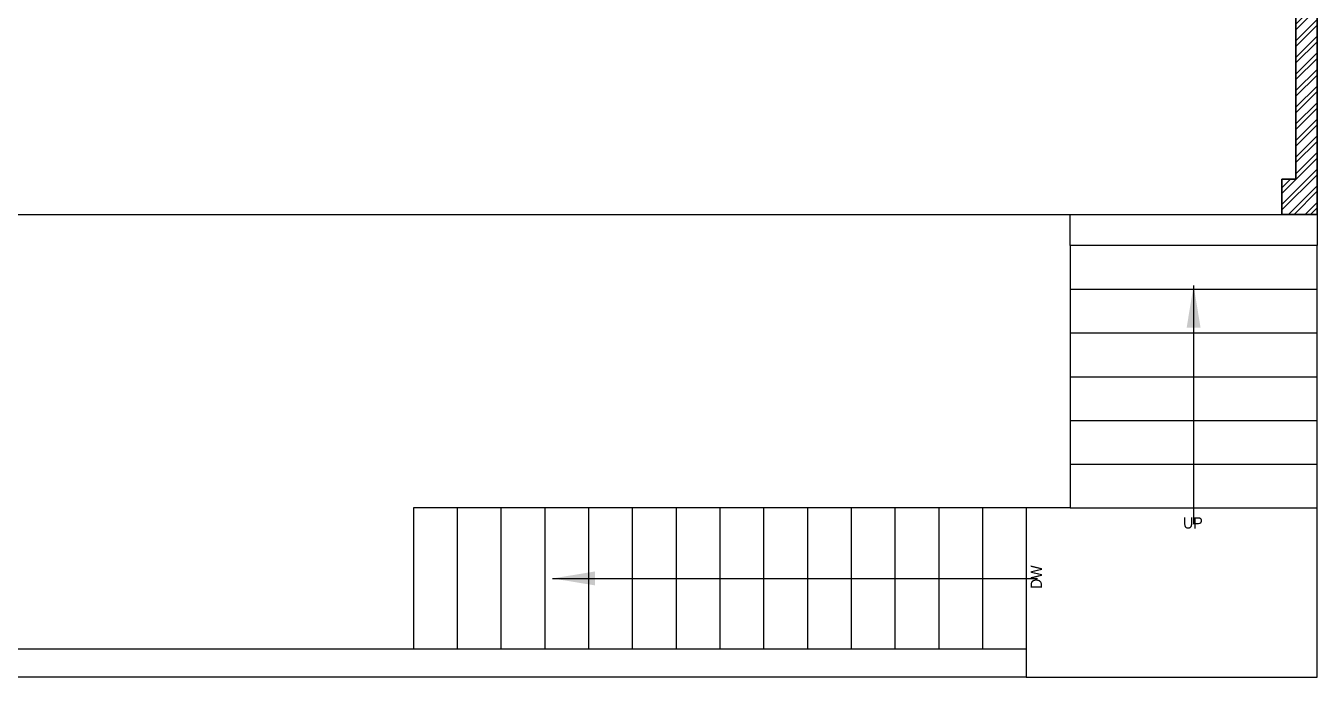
# Model space of a CAD drawing. Header units: feet. Extents: x 2660548 to 2676088, y -6058813 to -6047508.
# Drawn here: x 2666944 to 2676088, y -6058813 to -6054196 of the extents above; entities that cross this region are included whole.
import ezdxf

# ---------------------------------------------------------------- set-up
doc = ezdxf.new("R2010")
doc.units = ezdxf.units.FT
doc.header["$LTSCALE"] = 33
doc.header["$MEASUREMENT"] = 0
doc.layers.add('A-WALL', color=1, linetype='Continuous')
for name, color, linetype, lineweight in [('LENS_DIMENSION', 193, 'Continuous', 0), ('LN-HATCH', 251, 'Continuous', 0), ('Steps', 4, 'Continuous', 9)]:
    doc.layers.add(name, color=color, linetype=linetype, lineweight=lineweight)
doc.styles.add('RD', font='arial.ttf', dxfattribs={"width": 0.9})
doc.styles.get("Standard").update_dxf_attribs({"font": 'GILC____.TTF'})
doc.dimstyles.new('D1', dxfattribs={"dimtxt": 8, "dimasz": 5, "dimexe": 3, "dimexo": 0, "dimgap": 2, "dimtad": 1, "dimdec": 1, "dimzin": 0, "dimdsep": 46, "dimlunit": 4, "dimtxsty": 'Standard', "dimblk": 'OBLIQUE', "dimcen": 0.09, "dimadec": 0, "dimazin": 0, "dimtfac": 1, "dimtdec": 1, "dimtofl": 0, "dimtmove": 0, "dimatfit": 3, "dimfxl": 1, "dimtolj": 1, "dimtzin": 0, "dimlwd": 0, "dimlwe": 0, "dimarcsym": 0})

# ---------------------------------------------------------------- blocks, each defined once
blk = doc.blocks.new('_Oblique')
at = {"color": 0, "lineweight": -2}
blk.add_line((-0.5, -0.5), (0.5, 0.5), dxfattribs=at)
blk = doc.blocks.new('A$C51b338a8')
at = {"layer": 'LN-HATCH'}
h = blk.add_hatch(dxfattribs=at)
h.set_pattern_fill('ANSI32', color=256, scale=222)
h.set_pattern_definition([(45, (15505, 0), (-58.86664, 58.86664), []), (45, (15544.244, 0), (-58.86664, 58.86664), [])])
h.paths.add_polyline_path([(15255, 3530), (15255, 3280), (15505, 3280), (15505, 11305), (15355, 11305), (15355, 10030), (15255, 10030), (15255, 9780), (15355, 9780), (15355, 6780), (15255, 6780), (15255, 6530), (15355, 6530), (15355, 3530)])
h.paths.add_polyline_path([(13605, 10695), (13605, 5370), (13755, 5370), (13755, 10695)])
h.paths.add_polyline_path([(13395, 11155), (13395, 11305), (9880, 11305), (9880, 10585), (9330, 10585), (9330, 10695), (9180, 10695), (9180, 10440), (10030, 10440), (10030, 11155)])
h.paths.add_polyline_path([(170, 10695), (20, 10695), (20, 5370), (170, 5370)])
h.paths.add_polyline_path([(3735, 10440), (5585, 10440), (5585, 11155), (8970, 11155), (8970, 11305), (5435, 11305), (5435, 10585), (4840, 10585), (4840, 10695), (4480, 10695), (4480, 10585), (3885, 10585), (3885, 11305), (360, 11305), (360, 11155), (3735, 11155)])
at = {"layer": 'A-WALL'}
for p, q in [((15505, 11305), (15505, 3280)), ((15505, 3280), (15505, 11305)), ((15355, 3530), (15355, 6530)), ((15255, 3280), (15255, 3530)), ((15255, 3530), (15355, 3530)), ((15505, 3280), (15255, 3280))]:
    blk.add_line(p, q, dxfattribs=at)
at = {"layer": 'Steps'}
for p, q in [((0, 3280), (15505, 3280)), ((20, 3280), (15505, 3280)), ((13755, 3060), (13755, 3280)), ((15505, 3280), (15505, 3060)), ((15505, 3060), (13755, 3060)), ((13755, 3060), (13755, 2750)), ((15505, 2750), (15505, 3060)), ((13755, 2750), (15505, 2750)), ((13755, 2750), (13755, 2440)), ((15505, 2440), (15505, 2750)), ((13755, 2440), (15505, 2440)), ((13755, 2440), (13755, 2130)), ((15505, 2130), (15505, 2440)), ((13755, 2130), (15505, 2130)), ((13755, 2130), (13755, 1820)), ((15505, 1820), (15505, 2130)), ((13755, 1820), (15505, 1820)), ((13755, 1820), (13755, 1510)), ((15505, 1510), (15505, 1820)), ((13755, 1510), (15505, 1510)), ((13755, 1510), (13755, 1200)), ((15505, 1200), (15505, 1510)), ((13755, 1200), (9105, 1200)), ((9105, 1200), (9105, 200)), ((9415, 1200), (9415, 200)), ((9725, 1200), (9725, 200)), ((10035, 1200), (10035, 200)), ((10345, 1200), (10345, 200)), ((10655, 1200), (10655, 200)), ((10965, 1200), (10965, 200)), ((11275, 1200), (11275, 200)), ((11585, 1200), (11585, 200)), ((11895, 1200), (11895, 200)), ((12205, 1200), (12205, 200)), ((12515, 1200), (12515, 200)), ((12825, 1200), (12825, 200)), ((13135, 1200), (13135, 200)), ((13445, 1200), (13445, 200)), ((13755, 1200), (15505, 1200)), ((15505, 0), (15505, 1200)), ((0, 200), (13445, 200)), ((13445, 200), (13445, 0)), ((13445, 0), (0, 0)), ((13445, 0), (15505, 0))]:
    blk.add_line(p, q, dxfattribs=at)
at = {"layer": 'Steps', "insert": (14555.3, 1133.4), "char_height": 120, "width": 251.644, "attachment_point": 1, "style": 'RD'}
blk.add_mtext('{\\H0.66667x;UP} ', dxfattribs=at)
at = {"layer": 'Steps', "insert": (13475.9, 625.3), "char_height": 120, "width": 251.644, "attachment_point": 1, "rotation": 90, "style": 'RD'}
blk.add_mtext('{\\H0.66667x;DW}', dxfattribs=at)
at = {"layer": 'Steps'}
for points in [[(14630, 2776.6), (14630, 1084.3)], [(10090.9, 700), (13525.1, 700)]]:
    blk.add_leader(points, dimstyle='D1', override={"dimasz": 300, "dimtad": 0}, dxfattribs=at)

msp = doc.modelspace()

# ---------------------------------------------------------------- block references
at = {"layer": 'LENS_DIMENSION'}
msp.add_blockref('A$C51b338a8', (2660583.1, -6058812.6), dxfattribs=at)

doc.saveas('drawing.dxf')
